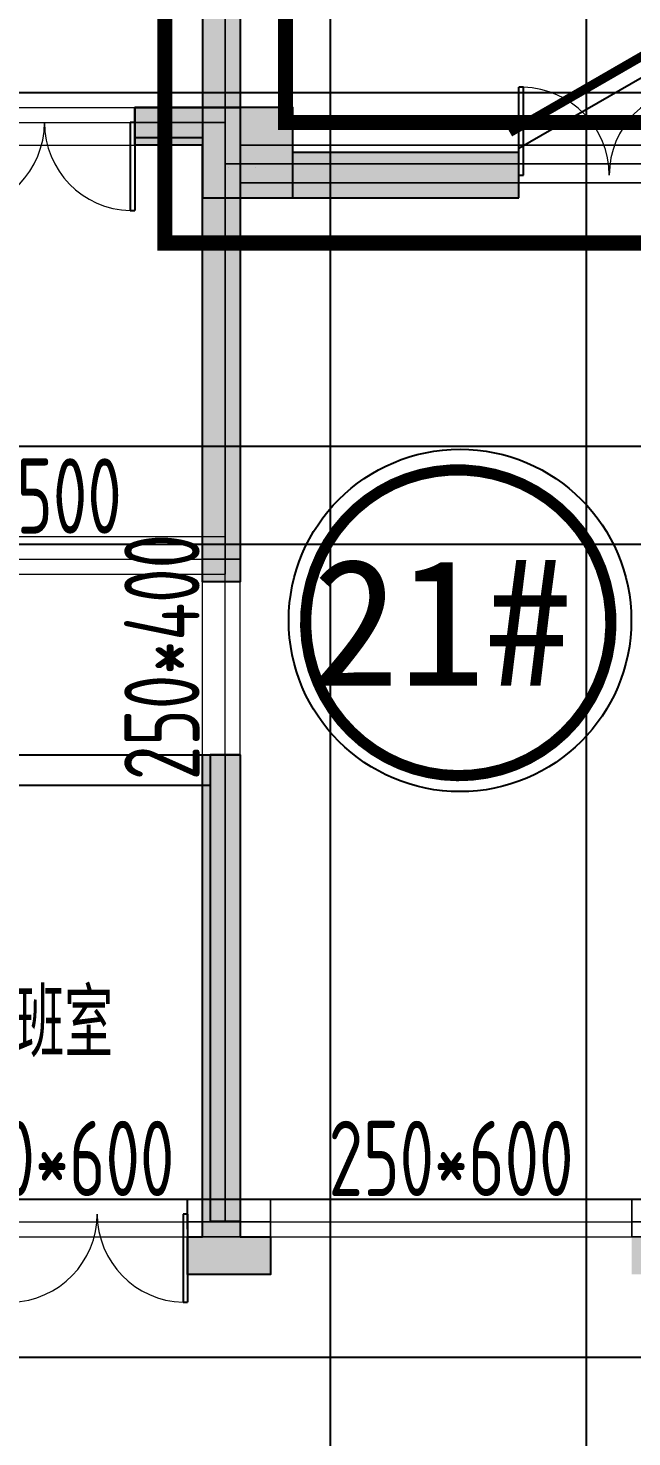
# Model space of a CAD drawing. Extents: x 369444 to 684549, y -549309 to 575337.
# Drawn here: x 416966 to 420974, y 336078 to 345434 of the extents above; entities that cross this region are included whole.
import ezdxf

# ---------------------------------------------------------------- set-up
doc = ezdxf.new("R2010")
doc.units = 0
doc.header["$LTSCALE"] = 1000
doc.header["$MEASUREMENT"] = 0
doc.linetypes.add('DASH', pattern=[0.35, 0.25, -0.1])
for name, color, linetype, lineweight, true_color in [('-1-0-1', 7, 'Continuous', 0, 0xc0c0c0), ('-1-1-2', 7, 'Continuous', 0, 0xc0c0c0), ('-2-0-1', 1, 'Continuous', 0, 0xff0000), ('-2-1-2', 9, 'Continuous', 0, 0x808080), ('1-6-1', 7, 'Continuous', 0, 0x55ff55), ('1-6-2', 7, 'Continuous', 0, 0x55ff55), ('12-6-1', 4, 'Continuous', 0, 0x00ffff), ('12-6-2', 4, 'Continuous', 0, 0x00ffff), ('12-6-5', 4, 'Continuous', 0, 0x00ffff)]:
    doc.layers.add(name, color=color, linetype=linetype, lineweight=lineweight, true_color=true_color)
for name, color, linetype in [('A-COLU-CONC', 9, 'Continuous'), ('A-WALL-HATCH', 8, 'Continuous'), ('DOTE', 1, 'Continuous'), ('PUB_HATCH', 8, 'Continuous'), ('WALL', 9, 'Continuous'), ('WINDOW', 4, 'Continuous'), ('主楼编号', 1, 'Continuous'), ('防火分区线', 7, 'Continuous')]:
    doc.layers.add(name, color=color, linetype=linetype)
doc.styles.add('1111111', font='simhei.ttf')
doc.styles.add('_TCH_DIM', font='SIMPLEX', dxfattribs={"bigfont": 'GBCBIG'})
doc.styles.add('yjkcad', font='yjkeng.shx', dxfattribs={"width": 0.7, "height": 250, "bigfont": 'yjkchn.shx'})

# ---------------------------------------------------------------- blocks, each defined once
blk = doc.blocks.new('21#loudixiajnjgjnjdfg')
at = {"layer": 'WALL'}
h = blk.add_hatch(color=0, dxfattribs=at)
h.dxf.hatch_style = 1
h.paths.add_polyline_path([(-183057.3, -69118.8), (-183057.3, -68618.8), (-183557.3, -68618.8), (-183557.3, -69118.8)], flags=17)
h.paths.add_polyline_path([(-170857.3, -69118.8), (-170857.3, -68618.8), (-171407.3, -68618.8), (-171407.3, -69118.8)], flags=17)
h.paths.add_polyline_path([(-171407.3, -70818.8), (-171157.3, -70818.8), (-171157.3, -70418.8), (-171557.3, -70418.8), (-171557.3, -70818.8)], flags=17)
h.paths.add_polyline_path([(-183507.3, -70818.8), (-183357.3, -70818.8), (-183357.3, -70418.8), (-183757.3, -70418.8), (-183757.3, -70818.8)], flags=17)
h.paths.add_polyline_path([(-168657.3, -64218.8), (-170857.3, -64218.8), (-170857.3, -66418.8), (-170307.3, -66418.8), (-170307.3, -66618.8), (-171107.3, -66618.8), (-171107.3, -63968.8), (-168457.3, -63968.8), (-168457.3, -66618.8), (-169207.3, -66618.8), (-169207.3, -66418.8), (-168657.3, -66418.8)])
h.paths.add_polyline_path([(-179257.3, -73468.8), (-179807.3, -73468.8), (-179807.3, -73218.8), (-179257.3, -73218.8), (-178857.3, -73218.8), (-178857.3, -73468.8), (-179007.3, -73468.8), (-179007.3, -76368.8), (-180757.3, -76368.8), (-180757.3, -76118.8), (-179257.3, -76118.8)])
h.paths.add_polyline_path([(-165957.3, -64218.8), (-166607.3, -64218.8), (-166607.3, -63968.8), (-165707.3, -63968.8), (-165707.3, -65768.8), (-165957.3, -65768.8)])
h.paths.add_polyline_path([(-188307.3, -64018.8), (-188957.3, -64018.8), (-188957.3, -65568.8), (-189207.3, -65568.8), (-189207.3, -63768.8), (-188307.3, -63768.8)])
h.paths.add_polyline_path([(-173307.3, -80968.8), (-174157.3, -80968.8), (-174857.3, -80968.8), (-174857.3, -80718.8), (-174407.3, -80718.8), (-174407.3, -77518.8), (-174157.3, -77518.8), (-174157.3, -80718.8), (-173307.3, -80718.8)])
h.paths.add_polyline_path([(-180757.3, -80968.8), (-181607.3, -80968.8), (-181607.3, -80718.8), (-180757.3, -80718.8), (-180757.3, -77518.8), (-180507.3, -77518.8), (-180507.3, -80718.8), (-180057.3, -80718.8), (-180057.3, -80968.8)])
h.paths.add_polyline_path([(-175107.3, -73468.8), (-175657.3, -73468.8), (-175657.3, -76118.8), (-174157.3, -76118.8), (-174157.3, -76368.8), (-175907.3, -76368.8), (-175907.3, -73468.8), (-176057.3, -73468.8), (-176057.3, -73218.8), (-175657.3, -73218.8), (-175107.3, -73218.8)])
h.paths.add_polyline_path([(-159582.3, -72668.8), (-160057.3, -72668.8), (-160057.3, -74418.8), (-160307.3, -74418.8), (-160307.3, -72668.8), (-160407.3, -72668.8), (-160407.3, -72418.8), (-160057.3, -72418.8), (-159582.3, -72418.8)])
h.paths.add_polyline_path([(-163357.3, -80968.8), (-163657.3, -80968.8), (-164057.3, -80968.8), (-164057.3, -80718.8), (-163907.3, -80718.8), (-163907.3, -77118.8), (-163657.3, -77118.8), (-163657.3, -80718.8), (-163357.3, -80718.8)])
h.paths.add_polyline_path([(-166757.3, -80968.8), (-167782.3, -80968.8), (-168557.3, -80968.8), (-168557.3, -80718.8), (-167807.3, -80718.8), (-167807.3, -77018.8), (-167507.3, -77018.8), (-167507.3, -80718.8), (-166757.3, -80718.8)])
h.paths.add_polyline_path([(-191007.3, -75018.8), (-191007.3, -75818.8), (-193107.3, -75818.8), (-193107.3, -75568.8), (-191257.3, -75568.8), (-191257.3, -75018.8)])
h.paths.add_polyline_path([(-183307.3, -66418.8), (-184057.3, -66418.8), (-184057.3, -64018.8), (-186257.3, -64018.8), (-186257.3, -66218.8), (-185707.3, -66218.8), (-185707.3, -66418.8), (-186457.3, -66418.8), (-186457.3, -63768.8), (-183807.3, -63768.8), (-183807.3, -66168.8), (-183307.3, -66168.8)])
h.paths.add_polyline_path([(-171407.3, -73468.8), (-171857.3, -73468.8), (-171857.3, -73218.8), (-171157.3, -73218.8), (-171157.3, -76368.8), (-171407.3, -76368.8)])
h.paths.add_polyline_path([(-183057.3, -73468.8), (-183507.3, -73468.8), (-183507.3, -76368.8), (-183757.3, -76368.8), (-183757.3, -73218.8), (-183057.3, -73218.8)])
h.paths.add_polyline_path([(-187382.3, -80968.8), (-188157.3, -80968.8), (-188157.3, -80718.8), (-187407.3, -80718.8), (-187407.3, -77018.8), (-187107.3, -77018.8), (-187107.3, -80718.8), (-186357.3, -80718.8), (-186357.3, -80968.8)])
h.paths.add_polyline_path([(-191257.3, -80968.8), (-191557.3, -80968.8), (-191557.3, -80718.8), (-191257.3, -80718.8), (-191257.3, -77118.8), (-191007.3, -77118.8), (-191007.3, -80718.8), (-190857.3, -80718.8), (-190857.3, -80968.8)])
h.paths.add_polyline_path([(-194857.3, -72668.8), (-195332.3, -72668.8), (-195332.3, -72418.8), (-194857.3, -72418.8), (-194507.3, -72418.8), (-194507.3, -72668.8), (-194607.3, -72668.8), (-194607.3, -74418.8), (-194857.3, -74418.8)])
h.paths.add_polyline_path([(-157057.3, -81968.8), (-157607.3, -81968.8), (-157607.3, -81718.8), (-157357.3, -81718.8), (-157357.3, -77268.8), (-157057.3, -77268.8)])
h.paths.add_polyline_path([(-197307.3, -81968.8), (-197857.3, -81968.8), (-197857.3, -77268.8), (-197557.3, -77268.8), (-197557.3, -81718.8), (-197307.3, -81718.8)])
h.paths.add_polyline_path([(-165557.3, -72668.8), (-165957.3, -72668.8), (-165957.3, -69118.8), (-166357.3, -69118.8), (-166357.3, -68918.8), (-165707.3, -68918.8), (-165707.3, -72418.8), (-165557.3, -72418.8)])
h.paths.add_polyline_path([(-188957.3, -72668.8), (-189357.3, -72668.8), (-189357.3, -72418.8), (-189207.3, -72418.8), (-189207.3, -68918.8), (-188507.3, -68918.8), (-188507.3, -69118.8), (-188957.3, -69118.8)])
h.paths.add_polyline_path([(-160857.3, -80968.8), (-161557.3, -80968.8), (-161557.3, -80718.8), (-160857.3, -80718.8), (-160857.3, -77818.8), (-160607.3, -77818.8), (-160607.3, -80718.8), (-160607.3, -81718.8), (-160007.3, -81718.8), (-160007.3, -81968.8), (-160857.3, -81968.8)])
h.paths.add_polyline_path([(-187107.3, -71318.8), (-187107.3, -74818.8), (-187407.3, -74818.8), (-187407.3, -71318.8)])
h.paths.add_polyline_path([(-193357.3, -80968.8), (-194057.3, -80968.8), (-194057.3, -81968.8), (-194907.3, -81968.8), (-194907.3, -81718.8), (-194307.3, -81718.8), (-194307.3, -80718.8), (-194307.3, -77818.8), (-194057.3, -77818.8), (-194057.3, -80718.8), (-193357.3, -80718.8)])
h.paths.add_polyline_path([(-167507.3, -71318.8), (-167507.3, -74818.8), (-167807.3, -74818.8), (-167807.3, -71318.8)])
h.paths.add_polyline_path([(-171157.3, -80968.8), (-171507.3, -80968.8), (-171507.3, -80718.8), (-171407.3, -80718.8), (-171407.3, -77518.8), (-171157.3, -77518.8), (-171157.3, -80718.8), (-170957.3, -80718.8), (-170957.3, -80968.8)])
h.paths.add_polyline_path([(-183407.3, -80968.8), (-183757.3, -80968.8), (-183957.3, -80968.8), (-183957.3, -80718.8), (-183757.3, -80718.8), (-183757.3, -77518.8), (-183507.3, -77518.8), (-183507.3, -80718.8), (-183407.3, -80718.8)])
h.paths.add_polyline_path([(-157057.3, -75818.8), (-157757.3, -75818.8), (-157757.3, -75568.8), (-157357.3, -75568.8), (-157357.3, -72668.8), (-157732.3, -72668.8), (-157732.3, -72418.8), (-157057.3, -72418.8)])
h.paths.add_polyline_path([(-197157.3, -75818.8), (-197857.3, -75818.8), (-197857.3, -72418.8), (-197182.3, -72418.8), (-197182.3, -72668.8), (-197557.3, -72668.8), (-197557.3, -75568.8), (-197157.3, -75568.8)])
h.paths.add_polyline_path([(-163907.3, -72668.8), (-163957.3, -72668.8), (-163957.3, -72418.8), (-163657.3, -72418.8), (-163257.3, -72418.8), (-163257.3, -72668.8), (-163657.3, -72668.8), (-163657.3, -73518.8), (-163907.3, -73518.8)])
h.paths.add_polyline_path([(-190957.3, -72668.8), (-191007.3, -72668.8), (-191007.3, -73518.8), (-191257.3, -73518.8), (-191257.3, -72668.8), (-191657.3, -72668.8), (-191657.3, -72418.8), (-191257.3, -72418.8), (-190957.3, -72418.8)])
h.paths.add_polyline_path([(-161807.3, -75818.8), (-163907.3, -75818.8), (-163907.3, -75018.8), (-163657.3, -75018.8), (-163657.3, -75568.8), (-161807.3, -75568.8)])
edge = h.paths.add_edge_path()
edge.add_line((-183557.3, -66418.8), (-183557.3, -66518.8))
edge.add_line((-183557.3, -66518.8), (-183307.3, -66518.8))
edge.add_line((-183307.3, -66518.8), (-183307.3, -66418.8))
edge.add_line((-183507.3, -70818.8), (-183507.3, -71568.8))
edge.add_line((-183507.3, -71568.8), (-185557.3, -71568.8))
edge.add_line((-185557.3, -71568.8), (-185557.3, -71318.8))
edge.add_line((-185557.3, -71318.8), (-183757.3, -71318.8))
edge.add_line((-183757.3, -71318.8), (-183757.3, -70818.8))
edge.add_line((-171157.3, -70818.8), (-171157.3, -71318.8))
edge.add_line((-171157.3, -71318.8), (-169357.3, -71318.8))
edge.add_line((-169357.3, -71318.8), (-169357.3, -71568.8))
edge.add_line((-169357.3, -71568.8), (-171407.3, -71568.8))
edge.add_line((-171407.3, -71568.8), (-171407.3, -70818.8))
h.paths.add_polyline_path([(-171407.3, -71568.8), (-171157.3, -71568.8), (-171157.3, -70818.8), (-171407.3, -70818.8)], flags=16)
h.paths.add_polyline_path([(-171157.3, -71568.8), (-169357.3, -71568.8), (-169357.3, -71318.8), (-171157.3, -71318.8)], flags=16)
h.paths.add_polyline_path([(-183757.3, -71568.8), (-183507.3, -71568.8), (-183507.3, -70818.8), (-183757.3, -70818.8)], flags=16)
h.paths.add_polyline_path([(-185557.3, -71568.8), (-183757.3, -71568.8), (-183757.3, -71318.8), (-185557.3, -71318.8)], flags=16)
at = {"layer": 'WALL', "color": 0, "elevation": 14}
for points in [[(-171407.3, -73468.8), (-171857.3, -73468.8), (-171857.3, -73218.8), (-171157.3, -73218.8), (-171157.3, -76368.8), (-171407.3, -76368.8)], [(-171157.3, -80968.8), (-171507.3, -80968.8), (-171507.3, -80718.8), (-171407.3, -80718.8), (-171407.3, -77518.8), (-171157.3, -77518.8), (-171157.3, -80718.8), (-170957.3, -80718.8), (-170957.3, -80968.8)]]:
    blk.add_lwpolyline(points, close=True, dxfattribs=at)
blk = doc.blocks.new('$DorLib2D$00000002')
for p, q in [((-0.5, 0), (-0.5, 0.4875)), ((-0.475, 0.4875), (-0.5, 0.4875)), ((-0.475, 0), (-0.475, 0.4875)), ((0.475, 0), (0.475, 0.4875)), ((0.475, 0.4875), (0.5, 0.4875)), ((0.5, 0), (0.5, 0.4875)), ((-0.5, 0), (-0.475, 0)), ((0.5, 0), (0.475, 0))]:
    blk.add_line(p, q)
at = {"lineweight": 13}
for centre, start, end in [((-0.4875, 0), 0, 88.53072), ((0.4875, 0), 91.46928, 180)]:
    blk.add_arc(centre, 0.4875, start, end, dxfattribs=at)
blk = doc.blocks.new('_FZH')
blk.add_lwpolyline([(-0.5, -0.5), (0.5, -0.5), (0.5, 0.5), (-0.5, 0.5)], close=True)
at = {"layer": 'PUB_HATCH'}
blk.add_solid([(-0.5, -0.5), (0.5, -0.5), (-0.5, 0.5), (0.5, 0.5)], dxfattribs=at)
blk = doc.blocks.new('$DorLib2D$00000191')
at = {"layer": 'WINDOW', "color": 0}
blk.add_line((-0.5, 0.15), (0.366, 0.65), dxfattribs=at)
at = {"layer": 'WINDOW', "color": 0, "const_width": 0.05}
blk.add_lwpolyline([(-0.55, 0.2366), (0.316, 0.7366)], dxfattribs=at)

msp = doc.modelspace()

# ---------------------------------------------------------------- hatches: boundary and pattern name
at = {"layer": 'A-WALL-HATCH'}
msp.add_hatch(color=256, dxfattribs=at).paths.add_polyline_path([(418724.6, 344907.1), (418124.6, 344907.1), (418124.6, 344307.1), (418724.6, 344307.1)])
at = {"layer": 'PUB_HATCH'}
for points in [[(418124.6, 344907.1), (418374.6, 344907.1), (418374.6, 347707), (418124.6, 347457)], [(418724.6, 344607.1), (418724.6, 344307.1), (420224.6, 344307.1), (420224.6, 344607.1)]]:
    msp.add_hatch(color=256, dxfattribs=at).paths.add_polyline_path(points)

# ---------------------------------------------------------------- linework, layer by layer
at = {"layer": '-1-0-1', "color": 0}
for p in [(417674.4, 344806.9, -3600), (418274.4, 344806.9, -3600), (418274.4, 344532.1, -3600), (418274.4, 341906.9, -3600), (418274.4, 340606.9, -3600), (418024.4, 337506.9, -3600), (418274.4, 337506.9, -3600), (418574.4, 337506.9, -3600), (420974.4, 337506.9, -3600)]:
    msp.add_point(p, dxfattribs=at)
at = {"layer": '-1-1-2', "color": 0}
for p, q in [((417674.4, 344806.9, -3600), (417674.4, 344806.9)), ((418274.4, 344806.9, -3600), (418274.4, 344806.9)), ((418274.4, 344532.1, -3600), (418274.4, 344532.1)), ((418274.4, 341906.9, -3600), (418274.4, 341906.9)), ((418274.4, 340606.9, -3600), (418274.4, 340606.9)), ((418024.4, 337506.9, -3600), (418024.4, 337506.9)), ((418274.4, 337506.9, -3600), (418274.4, 337506.9)), ((418574.4, 337506.9, -3600), (418574.4, 337506.9)), ((420974.4, 337506.9, -3600), (420974.4, 337506.9))]:
    msp.add_line(p, q, dxfattribs=at)
at = {"layer": '-2-0-1', "color": 0}
for p, q in [((418274.4, 344806.9, -3600), (418274.4, 346706.9, -3600)), ((414424.4, 344806.9, -3600), (417674.4, 344806.9, -3600)), ((417674.4, 344806.9, -3600), (418274.4, 344806.9, -3600)), ((418274.4, 344532.1, -3600), (418274.4, 344806.9, -3600)), ((418274.4, 344532.1, -3600), (421874.4, 344532.1, -3600)), ((418274.4, 341906.9, -3600), (418274.4, 344532.1, -3600)), ((415274.4, 341906.9, -3600), (418274.4, 341906.9, -3600)), ((418274.4, 340606.9, -3600), (418274.4, 341906.9, -3600)), ((418274.4, 337506.9, -3600), (418274.4, 340606.9, -3600)), ((416224.4, 337506.9, -3600), (418024.4, 337506.9, -3600)), ((418024.4, 337506.9, -3600), (418274.4, 337506.9, -3600)), ((418274.4, 337506.9, -3600), (418574.4, 337506.9, -3600)), ((418574.4, 337506.9, -3600), (420974.4, 337506.9, -3600)), ((420974.4, 337506.9, -3600), (421874.4, 337506.9, -3600))]:
    msp.add_line(p, q, dxfattribs=at)
at = {"layer": '-2-1-2', "color": 0}
for p, q in [((418274.4, 344806.9), (418274.4, 346706.9)), ((414424.4, 344806.9), (417674.4, 344806.9)), ((417674.4, 344806.9), (418274.4, 344806.9)), ((418274.4, 344532.1), (418274.4, 344806.9)), ((418274.4, 344532.1), (421874.4, 344532.1)), ((418274.4, 341906.9), (418274.4, 344532.1)), ((415274.4, 341906.9), (418274.4, 341906.9)), ((418274.4, 340606.9), (418274.4, 341906.9)), ((418274.4, 337506.9), (418274.4, 340606.9)), ((416224.4, 337506.9), (418024.4, 337506.9)), ((418024.4, 337506.9), (418274.4, 337506.9)), ((418274.4, 337506.9), (418574.4, 337506.9)), ((418574.4, 337506.9), (420974.4, 337506.9)), ((420974.4, 337506.9), (421874.4, 337506.9))]:
    msp.add_line(p, q, dxfattribs=at)
at = {"layer": '1-6-1', "color": 0}
for p, q in [((418124.4, 346706.9, -8700), (418124.4, 344906.9, -8700)), ((418124.4, 344906.9, -5100), (418124.4, 346706.9, -5100)), ((418374.4, 346556.9, -5100), (418374.4, 344806.9, -5100)), ((418374.4, 344806.9, -8700), (418374.4, 346556.9, -8700)), ((417674.4, 344906.9, -8700), (417674.4, 344906.9, -5100)), ((418124.4, 344906.9, -8700), (417674.4, 344906.9, -8700)), ((417674.4, 344906.9, -5100), (418124.4, 344906.9, -5100)), ((417674.4, 344906.9, -8700), (417674.4, 344656.9, -8700)), ((417674.4, 344906.9, -5100), (417674.4, 344906.9, -8700)), ((417674.4, 344656.9, -5100), (417674.4, 344906.9, -5100)), ((418124.4, 344906.9, -8700), (418124.4, 344906.9, -5100)), ((418124.4, 344906.9, -5100), (418124.4, 344906.9, -8700)), ((418374.4, 344806.9, -5100), (418374.4, 344806.9, -8700)), ((418374.4, 344806.9, -5100), (418374.4, 344657.1, -5100)), ((418374.4, 344806.9, -8700), (418374.4, 344806.9, -5100)), ((418374.4, 344657.1, -8700), (418374.4, 344806.9, -8700)), ((417674.4, 344656.9, -5100), (417674.4, 344656.9, -8700)), ((418124.4, 344656.9, -5100), (417674.4, 344656.9, -5100)), ((417674.4, 344656.9, -8700), (418124.4, 344656.9, -8700)), ((417674.4, 344656.9, -8700), (417674.4, 344656.9, -5100)), ((418124.4, 344656.9, -8700), (418124.4, 344532.1, -8700)), ((418124.4, 344656.9, -5100), (418124.4, 344656.9, -8700)), ((418124.4, 344532.1, -5100), (418124.4, 344656.9, -5100)), ((418124.4, 344656.9, -8700), (418124.4, 344656.9, -5100)), ((418374.4, 344657.1, -8700), (418374.4, 344657.1, -5100)), ((421724.4, 344657.1, -8700), (418374.4, 344657.1, -8700)), ((418374.4, 344657.1, -5100), (421724.4, 344657.1, -5100)), ((418374.4, 344657.1, -5100), (418374.4, 344657.1, -8700)), ((418124.4, 344532.1, -8700), (418124.4, 344532.1, -5100)), ((418124.4, 344532.1, -8700), (418124.4, 341906.9, -8700)), ((418124.4, 344532.1, -5100), (418124.4, 344532.1, -8700)), ((418124.4, 341906.9, -5100), (418124.4, 344532.1, -5100)), ((418374.4, 344407.1, -5100), (418374.4, 344407.1, -8700)), ((421724.4, 344407.1, -5100), (418374.4, 344407.1, -5100)), ((418374.4, 344407.1, -8700), (421724.4, 344407.1, -8700)), ((418374.4, 344407.1, -5100), (418374.4, 341906.9, -5100)), ((418374.4, 344407.1, -8700), (418374.4, 344407.1, -5100)), ((418374.4, 341906.9, -8700), (418374.4, 344407.1, -8700)), ((418124.4, 341906.9, -8700), (418124.4, 341906.9, -5100)), ((418124.4, 341906.9, -8700), (418374.4, 341906.9, -8700)), ((418124.4, 341906.9, -5100), (418124.4, 341906.9, -8700)), ((418374.4, 341906.9, -5100), (418124.4, 341906.9, -5100)), ((418374.4, 341906.9, -5100), (418374.4, 341906.9, -8700)), ((418374.4, 341906.9, -8700), (418374.4, 341906.9, -5100)), ((418124.4, 340606.9, -8700), (418124.4, 337656.9, -8700)), ((418124.4, 340606.9, -5100), (418124.4, 340606.9, -8700)), ((418124.4, 337656.9, -5100), (418124.4, 340606.9, -5100)), ((418124.4, 340606.9, -8700), (418124.4, 340606.9, -5100)), ((418374.4, 340606.9, -8700), (418124.4, 340606.9, -8700)), ((418124.4, 340606.9, -5100), (418374.4, 340606.9, -5100)), ((418374.4, 340606.9, -5100), (418374.4, 337656.9, -5100)), ((418374.4, 340606.9, -8700), (418374.4, 340606.9, -5100)), ((418374.4, 337656.9, -8700), (418374.4, 340606.9, -8700)), ((418374.4, 340606.9, -5100), (418374.4, 340606.9, -8700)), ((418024.4, 337656.9, -8700), (418024.4, 337656.9, -5100)), ((418124.4, 337656.9, -8700), (418024.4, 337656.9, -8700)), ((418024.4, 337656.9, -5100), (418124.4, 337656.9, -5100)), ((418024.4, 337656.9, -8700), (418024.4, 337406.9, -8700)), ((418024.4, 337656.9, -5100), (418024.4, 337656.9, -8700)), ((418024.4, 337406.9, -5100), (418024.4, 337656.9, -5100)), ((418124.4, 337656.9, -8700), (418124.4, 337656.9, -5100)), ((418124.4, 337656.9, -5100), (418124.4, 337656.9, -8700)), ((418374.4, 337656.9, -5100), (418374.4, 337656.9, -8700)), ((418374.4, 337656.9, -8700), (418374.4, 337656.9, -5100)), ((418574.4, 337656.9, -8700), (418374.4, 337656.9, -8700)), ((418374.4, 337656.9, -5100), (418574.4, 337656.9, -5100)), ((418574.4, 337656.9, -5100), (418574.4, 337656.9, -8700)), ((418574.4, 337656.9, -8700), (418574.4, 337656.9, -5100)), ((418574.4, 337406.9, -8700), (418574.4, 337656.9, -8700)), ((418574.4, 337656.9, -5100), (418574.4, 337406.9, -5100)), ((420974.4, 337656.9, -8700), (420974.4, 337656.9, -5100)), ((421724.4, 337656.9, -8700), (420974.4, 337656.9, -8700)), ((420974.4, 337656.9, -5100), (421724.4, 337656.9, -5100)), ((420974.4, 337656.9, -8700), (420974.4, 337406.9, -8700)), ((420974.4, 337656.9, -5100), (420974.4, 337656.9, -8700)), ((420974.4, 337406.9, -5100), (420974.4, 337656.9, -5100)), ((418024.4, 337406.9, -5100), (418024.4, 337406.9, -8700)), ((418274.4, 337406.9, -5100), (418024.4, 337406.9, -5100)), ((418024.4, 337406.9, -8700), (418274.4, 337406.9, -8700)), ((418024.4, 337406.9, -8700), (418024.4, 337406.9, -5100)), ((418274.4, 337406.9, -5100), (418274.4, 337406.9, -8700)), ((418574.4, 337406.9, -5100), (418274.4, 337406.9, -5100)), ((418274.4, 337406.9, -8700), (418574.4, 337406.9, -8700)), ((418274.4, 337406.9, -8700), (418274.4, 337406.9, -5100)), ((418574.4, 337406.9, -8700), (418574.4, 337406.9, -5100)), ((418574.4, 337406.9, -5100), (418574.4, 337406.9, -8700)), ((420974.4, 337406.9, -5100), (420974.4, 337406.9, -8700)), ((421874.4, 337406.9, -5100), (420974.4, 337406.9, -5100)), ((420974.4, 337406.9, -8700), (421874.4, 337406.9, -8700)), ((420974.4, 337406.9, -8700), (420974.4, 337406.9, -5100))]:
    msp.add_line(p, q, dxfattribs=at)
at = {"layer": '1-6-2', "color": 0}
for p, q in [((418274.4, 346706.9, -5100), (418274.4, 344806.9, -5100)), ((418274.4, 344806.9, -8700), (418274.4, 346706.9, -8700)), ((417674.4, 344806.9, -5100), (417674.4, 344806.9, -8700)), ((418274.4, 344806.9, -5100), (417674.4, 344806.9, -5100)), ((417674.4, 344806.9, -8700), (418274.4, 344806.9, -8700)), ((418274.4, 344806.9, -5100), (418274.4, 344806.9, -8700)), ((418274.4, 344806.9, -5100), (418274.4, 344532.1, -5100)), ((418274.4, 344806.9, -8700), (418274.4, 344806.9, -5100)), ((418274.4, 344532.1, -8700), (418274.4, 344806.9, -8700)), ((418274.4, 344806.9, -8700), (418274.4, 344806.9, -5100)), ((418274.4, 344532.1, -5100), (418274.4, 344532.1, -8700)), ((421874.4, 344532.1, -5100), (418274.4, 344532.1, -5100)), ((418274.4, 344532.1, -8700), (421874.4, 344532.1, -8700)), ((418274.4, 344532.1, -5100), (418274.4, 344532.1, -8700)), ((418274.4, 344532.1, -5100), (418274.4, 341906.9, -5100)), ((418274.4, 344532.1, -8700), (418274.4, 344532.1, -5100)), ((418274.4, 341906.9, -8700), (418274.4, 344532.1, -8700)), ((418274.4, 341906.9, -5100), (418274.4, 341906.9, -8700)), ((418274.4, 340606.9, -5100), (418274.4, 337506.9, -5100)), ((418274.4, 340606.9, -8700), (418274.4, 340606.9, -5100)), ((418274.4, 337506.9, -8700), (418274.4, 340606.9, -8700)), ((418024.4, 337506.9, -5100), (418024.4, 337506.9, -8700)), ((418274.4, 337506.9, -5100), (418024.4, 337506.9, -5100)), ((418024.4, 337506.9, -8700), (418274.4, 337506.9, -8700)), ((418274.4, 337506.9, -5100), (418274.4, 337506.9, -8700)), ((418274.4, 337506.9, -5100), (418274.4, 337506.9, -8700)), ((418574.4, 337506.9, -5100), (418274.4, 337506.9, -5100)), ((418274.4, 337506.9, -8700), (418574.4, 337506.9, -8700)), ((418274.4, 337506.9, -8700), (418274.4, 337506.9, -5100)), ((418574.4, 337506.9, -8700), (418574.4, 337506.9, -5100)), ((420974.4, 337506.9, -5100), (420974.4, 337506.9, -8700)), ((421874.4, 337506.9, -5100), (420974.4, 337506.9, -5100)), ((420974.4, 337506.9, -8700), (421874.4, 337506.9, -8700))]:
    msp.add_line(p, q, dxfattribs=at)
at = {"layer": '12-6-1', "color": 0}
for p, q in [((414424.4, 344906.9, -5100), (417674.4, 344906.9, -5100)), ((414424.4, 344906.9, -5700), (417674.4, 344906.9, -5700)), ((417674.4, 344906.9, -5100), (417674.4, 344656.9, -5100)), ((417674.4, 344906.9, -5700), (417674.4, 344906.9, -5100)), ((417674.4, 344656.9, -5700), (417674.4, 344906.9, -5700)), ((414424.4, 344656.9, -5100), (417674.4, 344656.9, -5100)), ((414424.4, 344656.9, -5700), (417674.4, 344656.9, -5700)), ((417674.4, 344656.9, -5100), (417674.4, 344656.9, -5700)), ((415274.4, 342056.9, -5100), (418274.4, 342056.9, -5100)), ((415274.4, 342056.9, -5600), (418274.4, 342056.9, -5600)), ((418274.4, 342056.9, -5100), (418274.4, 341806.9, -5100)), ((418274.4, 342056.9, -5600), (418274.4, 342056.9, -5100)), ((418274.4, 341806.9, -5600), (418274.4, 342056.9, -5600)), ((418124.4, 341906.9, -5100), (418374.4, 341906.9, -5100)), ((418124.4, 341906.9, -5500), (418124.4, 341906.9, -5100)), ((418374.4, 341906.9, -5500), (418124.4, 341906.9, -5500)), ((418124.4, 340606.9, -5100), (418124.4, 341906.9, -5100)), ((418124.4, 340606.9, -5500), (418124.4, 341906.9, -5500)), ((418374.4, 341906.9, -5100), (418374.4, 341906.9, -5500)), ((418374.4, 340606.9, -5100), (418374.4, 341906.9, -5100)), ((418374.4, 340606.9, -5500), (418374.4, 341906.9, -5500)), ((415274.4, 341806.9, -5100), (418274.4, 341806.9, -5100)), ((415274.4, 341806.9, -5600), (418274.4, 341806.9, -5600)), ((418274.4, 341806.9, -5100), (418274.4, 341806.9, -5600)), ((418124.4, 340606.9, -5100), (418374.4, 340606.9, -5100)), ((418124.4, 340606.9, -5500), (418124.4, 340606.9, -5100)), ((418374.4, 340606.9, -5500), (418124.4, 340606.9, -5500)), ((418374.4, 340606.9, -5100), (418374.4, 340606.9, -5500)), ((416224.4, 337656.9, -5100), (418024.4, 337656.9, -5100)), ((416224.4, 337656.9, -5700), (418024.4, 337656.9, -5700)), ((418024.4, 337656.9, -5100), (418024.4, 337406.9, -5100)), ((418024.4, 337656.9, -5700), (418024.4, 337656.9, -5100)), ((418024.4, 337406.9, -5700), (418024.4, 337656.9, -5700)), ((418574.4, 337656.9, -5100), (418574.4, 337406.9, -5100)), ((418574.4, 337656.9, -5700), (418574.4, 337656.9, -5100)), ((418574.4, 337406.9, -5700), (418574.4, 337656.9, -5700)), ((418574.4, 337656.9, -5100), (420974.4, 337656.9, -5100)), ((418574.4, 337656.9, -5700), (420974.4, 337656.9, -5700)), ((420974.4, 337656.9, -5100), (420974.4, 337406.9, -5100)), ((420974.4, 337656.9, -5700), (420974.4, 337656.9, -5100)), ((420974.4, 337406.9, -5700), (420974.4, 337656.9, -5700)), ((416224.4, 337406.9, -5100), (418024.4, 337406.9, -5100)), ((416224.4, 337406.9, -5700), (418024.4, 337406.9, -5700)), ((418024.4, 337406.9, -5100), (418024.4, 337406.9, -5700)), ((418574.4, 337406.9, -5100), (418574.4, 337406.9, -5700)), ((418574.4, 337406.9, -5100), (420974.4, 337406.9, -5100)), ((418574.4, 337406.9, -5700), (420974.4, 337406.9, -5700)), ((420974.4, 337406.9, -5100), (420974.4, 337406.9, -5700))]:
    msp.add_line(p, q, dxfattribs=at)
at = {"layer": '12-6-2', "color": 0}
for p, q in [((414424.4, 344806.9, -5100), (417674.4, 344806.9, -5100)), ((415274.4, 341906.9, -5100), (418274.4, 341906.9, -5100)), ((418274.4, 340606.9, -5100), (418274.4, 341906.9, -5100)), ((416224.4, 337506.9, -5100), (418024.4, 337506.9, -5100)), ((418574.4, 337506.9, -5100), (420974.4, 337506.9, -5100))]:
    msp.add_line(p, q, dxfattribs=at)
at = {"layer": 'A-COLU-CONC'}
for p, q in [((418724.6, 344907.1), (418124.6, 344907.1)), ((418124.6, 344907.1), (418124.6, 344307.1)), ((418724.6, 344307.1), (418724.6, 344907.1)), ((418124.6, 344307.1), (418724.6, 344307.1))]:
    msp.add_line(p, q, dxfattribs=at)
at = {"layer": 'DOTE', "color": 8}
for p, q in [((418974.5, 261807), (418974.5, 476704.8)), ((420674.5, 59364.2), (420674.5, 476704.8))]:
    msp.add_line(p, q, dxfattribs=at)
at = {"layer": 'DOTE', "color": 8, "lineweight": -2}
for p, q in [((377844.4, 345007), (624570.9, 345007)), ((377844.4, 342657), (624570.9, 342657)), ((377844.4, 342007), (624570.9, 342007)), ((377844.4, 337657), (624570.9, 337657)), ((377844.4, 336607), (624570.9, 336607))]:
    msp.add_line(p, q, dxfattribs=at)
at = {"layer": 'WALL'}
for p, q in [((418374.6, 347707), (418374.6, 344907.1)), ((418124.6, 347457), (418124.6, 344907.1)), ((418124.6, 344907), (417674.6, 344907)), ((417674.6, 344907), (417674.6, 344707)), ((417674.6, 344707), (418124.6, 344707)), ((420224.6, 344607.1), (418724.6, 344607.1)), ((420224.6, 344307.1), (420224.6, 344607.1)), ((418124.6, 344507.1, 0.1), (418124.6, 344507.1, 0.1)), ((418124.6, 344507.1, 0), (418124.6, 344507.1, 0)), ((418299.6, 344507.1, 0), (418299.6, 344507.1, 0)), ((418474.6, 344507.1, 0), (418474.6, 344507.1, 0)), ((418124.6, 344457.1, 0.1), (418124.6, 344457.1, 0.1)), ((418124.6, 344407.1, 0.1), (418124.6, 344407.1, 0.1)), ((418724.6, 344307.1), (420224.6, 344307.1)), ((415374.6, 340607), (418174.6, 340607)), ((418174.5, 340607), (418174.5, 337507)), ((418374.5, 340607), (418174.5, 340607)), ((418174.6, 340607), (418174.6, 340407)), ((418374.5, 340607), (418374.5, 337507)), ((415374.6, 340407), (418174.6, 340407)), ((418024.6, 337457), (418024.6, 337657)), ((418374.5, 337507), (418174.5, 337507))]:
    msp.add_line(p, q, dxfattribs=at)
at = {"layer": '主楼编号', "color": 1, "const_width": 74.2, "elevation": 14}
msp.add_lwpolyline([(419386.7, 342403.7, -1.029875), (420196.6, 340539.4, -0.964386), (419386.7, 342403.7, 0.293354)], format="xyb", dxfattribs=at)
at = {"layer": '主楼编号', "color": 1}
msp.add_circle((419833.9, 341500.2, 14), 1137.2, dxfattribs=at)
at = {"layer": '防火分区线', "color": 5, "linetype": 'DASH', "ltscale": 8, "const_width": 100}
for points in [[(405224.5, 392657), (405224.5, 351406.8), (405674.5, 351406.8), (405674.4, 348706.8), (408924.5, 348706.8), (408924.5, 347156.7), (410514.5, 347156.7), (410514.5, 346557), (414174.4, 346557), (414174.4, 347157), (417874.5, 347156.8), (417874.5, 344007.1), (422274.5, 344007.1), (422274.5, 348706.8), (435524.5, 348706.8), (435524.5, 342106.8), (465324.5, 342106.8), (465324.5, 389856.6)], [(406024.5, 391857), (406024.5, 352206.8), (406474.5, 352206.8), (406474.4, 349506.8), (409724.5, 349506.8), (409724.5, 347956.7), (411314.5, 347956.7), (411314.5, 347357), (413374.4, 347357), (413374.4, 347957), (418674.5, 347956.7), (418674.5, 344807.1), (421474.5, 344807.1), (421474.5, 349506.8), (436324.5, 349506.8), (436324.5, 342906.8), (464524.5, 342906.8), (464524.5, 390656.6)]]:
    msp.add_lwpolyline(points, dxfattribs=at)

# ---------------------------------------------------------------- block references
at = {"layer": 'WALL', "color": 8}
msp.add_blockref('21#loudixiajnjgjnjdfg', (589531.8, 418125.8, -14), dxfattribs=at)
at = {"layer": 'WALL', "xscale": 600, "yscale": 600, "zscale": 600}
msp.add_blockref('_FZH', (418424.6, 344607.1, 0), dxfattribs=at)
at = {"layer": 'WINDOW', "xscale": 1200, "yscale": 1200}
for name, zscale in [('$DorLib2D$00000191', 1200), ('$DorLib2D$00000002', -1200)]:
    msp.add_blockref(name, (420824.6, 344457.1), dxfattribs=dict(at, zscale=zscale))
at = {"layer": 'WINDOW', "xscale": 1200, "yscale": 1200, "zscale": -1200, "rotation": 180}
for p in [(417074.6, 344807), (417424.6, 337557)]:
    msp.add_blockref('$DorLib2D$00000002', p, dxfattribs=at)

# ---------------------------------------------------------------- texts
at = {"color": 2, "style": '_TCH_DIM'}
msp.add_text('防化值班室', height=450, rotation=0, dxfattribs=at).set_placement((415910.3, 338599.6))
at = {"layer": '12-6-5', "color": 0, "char_height": 500, "attachment_point": 8, "style": 'yjkcad'}
for s, insert in [('250*500', (416774.4, 342076.9)), ('250*600', (417124.4, 337676.9)), ('250*600', (419774.4, 337676.9))]:
    msp.add_mtext(s, dxfattribs=dict(at, insert=insert))
at = {"layer": '12-6-5', "color": 0, "insert": (418104.4, 341256.9), "char_height": 500, "attachment_point": 8, "rotation": 90, "style": 'yjkcad'}
msp.add_mtext('250*400', dxfattribs=at)
at = {"layer": '主楼编号', "color": 1, "style": '1111111'}
msp.add_text('21#', height=843.75, rotation=0, dxfattribs=at).set_placement((418853.7, 341067.5, 14))

doc.saveas('drawing.dxf')
